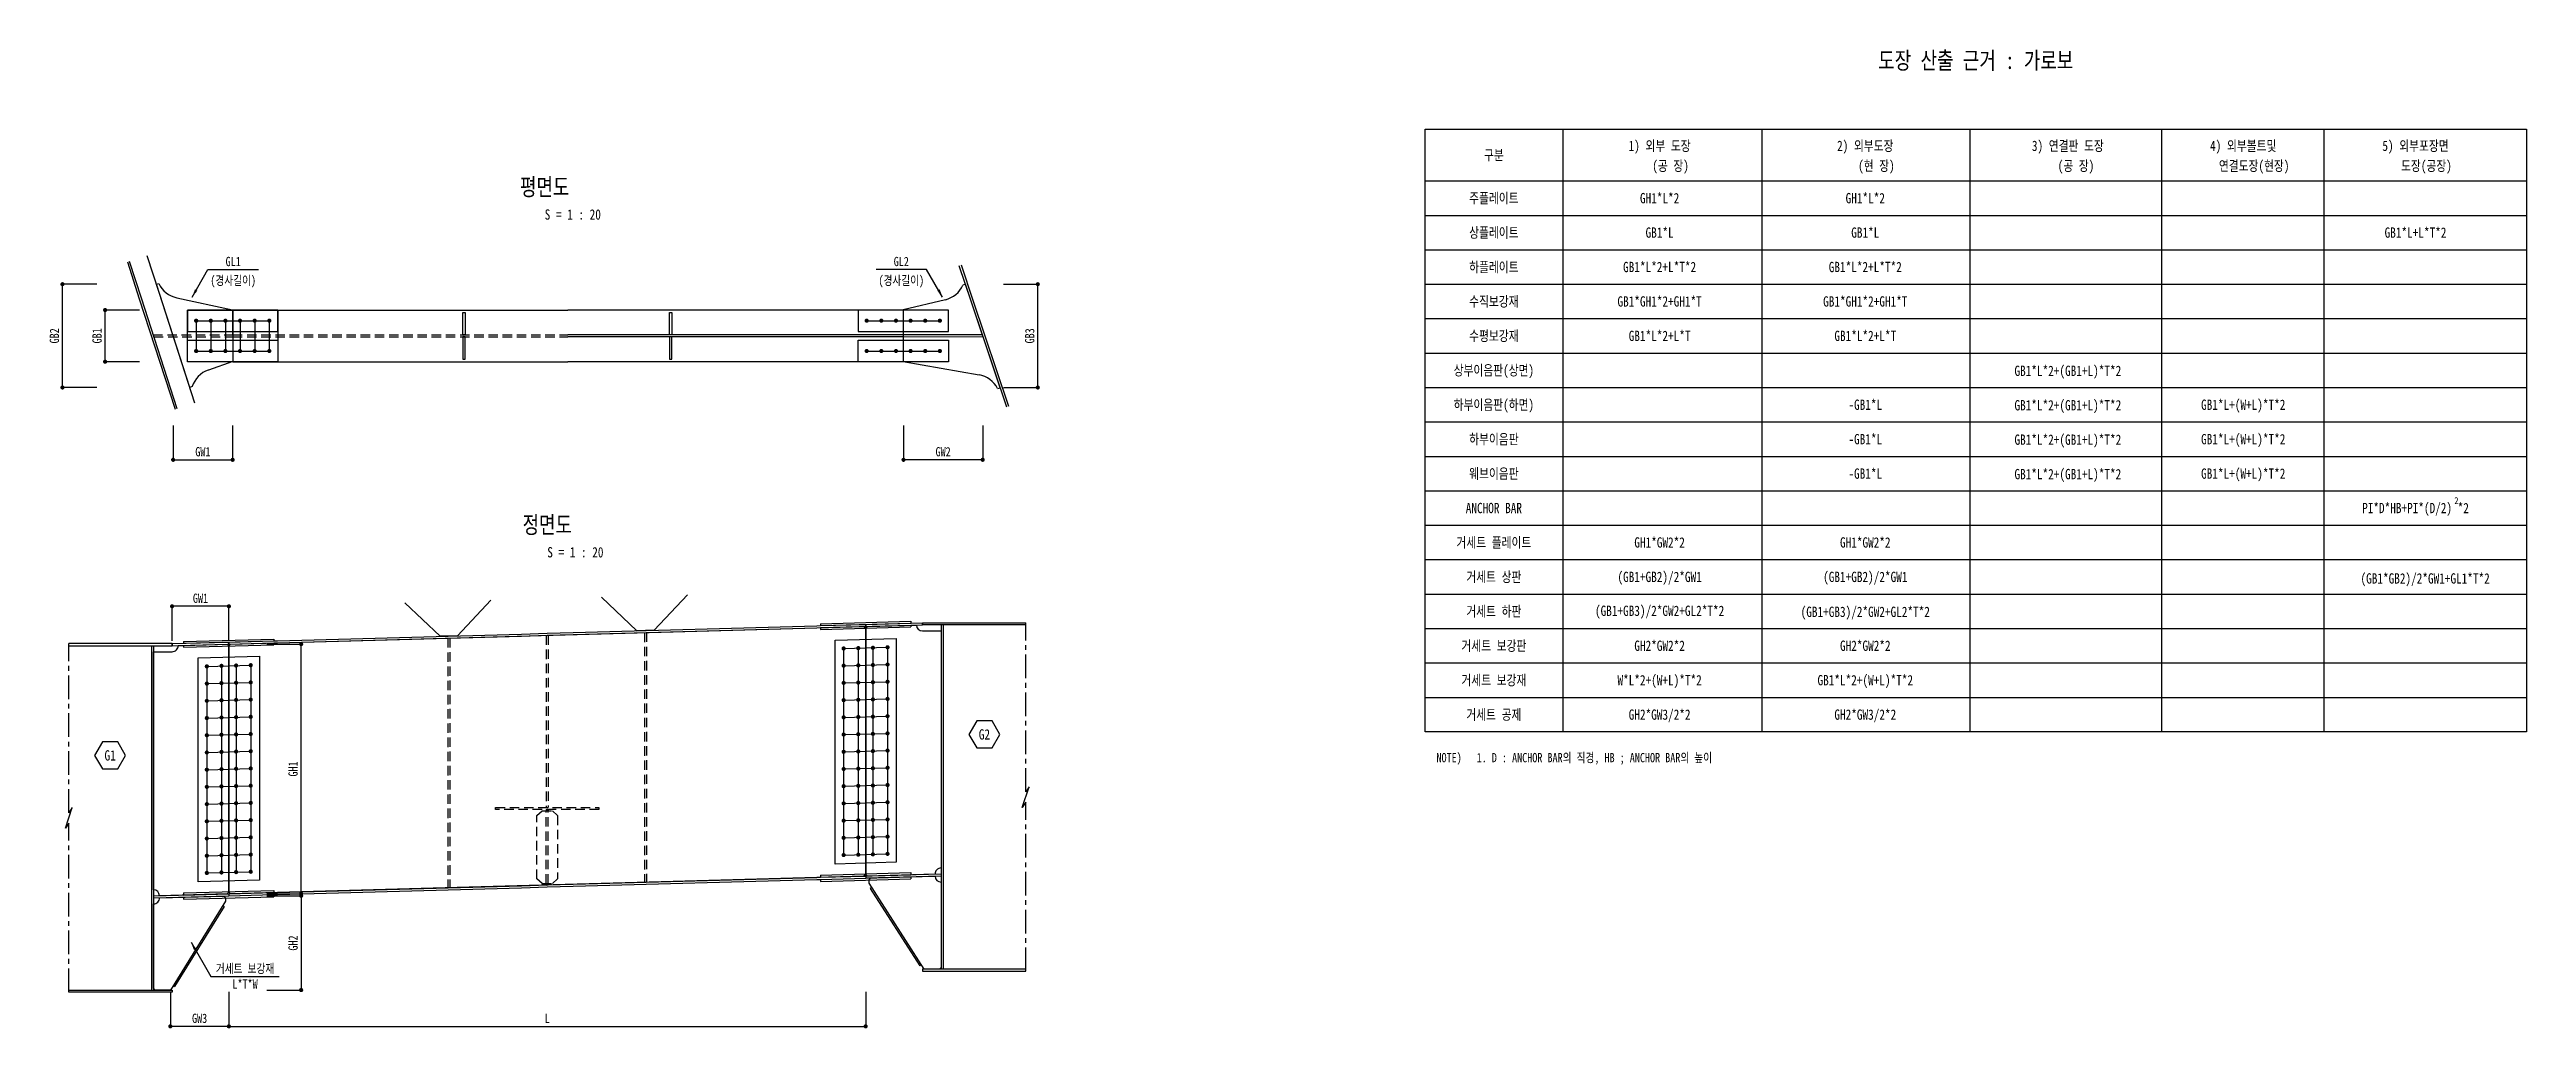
# Model space of a CAD drawing. Extents: x 378 to 14770, y 5149 to 10835.
import ezdxf
from ezdxf.enums import TextEntityAlignment as Align

# ---------------------------------------------------------------- set-up
doc = ezdxf.new("R2010")
doc.units = 0
doc.header["$LTSCALE"] = 110
doc.header["$MEASUREMENT"] = 0
doc.linetypes.add('DASH', pattern=[0.75, 0.5, -0.25])
doc.linetypes.add('LDASHDOT', pattern=[2, 1.25, -0.25, 0.25, -0.25])
for name, color, linetype in [('CUTLINE', 1, 'LDASHDOT'), ('DIMENSION', 1, 'CONTINUOUS'), ('DRL', 7, 'CONTINUOUS'), ('FIELDSPLICE', 7, 'CONTINUOUS'), ('MAINMEMBER', 4, 'CONTINUOUS'), ('MAINMEMBER__1', 4, 'DASH'), ('MIDDLETITLE', 6, 'CONTINUOUS'), ('MRK', 1, 'CONTINUOUS'), ('SMALLTITLE', 4, 'CONTINUOUS'), ('SYMBOLMARK', 1, 'CONTINUOUS'), ('TABLE', 1, 'CONTINUOUS'), ('TABLEOUTLINE', 44, 'CONTINUOUS')]:
    doc.layers.add(name, color=color, linetype=linetype)

msp = doc.modelspace()

# ---------------------------------------------------------------- linework, layer by layer
at = {"layer": 'CUTLINE'}
for p, q in [((6050, 6523), (6050, 7505)), ((490, 6402), (490, 7384)), ((6030, 6433), (6070, 6553)), ((6070, 6553), (6050, 6523)), ((470, 6312), (510, 6432)), ((490, 6342), (470, 6312)), ((510, 6432), (490, 6402)), ((490, 5360), (490, 6342)), ((6050, 6463), (6030, 6433)), ((6050, 5481), (6050, 6463))]:
    msp.add_line(p, q, dxfattribs=at)
at = {"layer": 'DIMENSION'}
for p, q in [((1206, 9397), (1298, 9557)), ((1298, 9557), (1592, 9557)), ((5474, 9557), (5180, 9557)), ((5567, 9397), (5474, 9557)), ((653, 9472), (443, 9472)), ((453, 8872), (453, 9472)), ((5920, 9472), (6130, 9472)), ((6120, 8872), (6120, 9472)), ((901, 9322), (691, 9322)), ((701, 9022), (701, 9322)), ((901, 9022), (691, 9022)), ((653, 8872), (443, 8872)), ((5920, 8872), (6130, 8872)), ((1096, 8652), (1096, 8442)), ((1442, 8652), (1442, 8442)), ((5340, 8652), (5340, 8442)), ((5800, 8652), (5800, 8442)), ((1096, 8452), (1442, 8452)), ((5800, 8452), (5340, 8452)), ((1090, 7401), (1090, 7611)), ((1420, 7601), (1090, 7601)), ((1420, 7401), (1420, 7611)), ((1640, 7381), (1850, 7381)), ((1840, 5931), (1840, 7381)), ((1640, 5931), (1850, 5931)), ((1640, 5919), (1850, 5919)), ((1840, 5919), (1840, 5372)), ((1200, 5650), (1315, 5450)), ((1080, 5361), (1080, 5151)), ((1315, 5450), (1713, 5450)), ((1420, 5361), (1420, 5151)), ((1420, 5361), (1420, 5151)), ((1640, 5372), (1850, 5372)), ((5120, 5361), (5120, 5151)), ((1420, 5161), (1080, 5161)), ((1420, 5161), (5120, 5161))]:
    msp.add_line(p, q, dxfattribs=at)
at = {"layer": 'DIMENSION', "const_width": 12}
for points in [[(459, 9472, 1), (447, 9472, 1)], [(6126, 9472, 1), (6114, 9472, 1)], [(707, 9322, 1), (695, 9322, 1)], [(707, 9022, 1), (695, 9022, 1)], [(459, 8872, 1), (447, 8872, 1)], [(6126, 8872, 1), (6114, 8872, 1)], [(1102, 8452, 1), (1090, 8452, 1)], [(1448, 8452, 1), (1436, 8452, 1)], [(5346, 8452, 1), (5334, 8452, 1)], [(5806, 8452, 1), (5794, 8452, 1)], [(1096, 7601, 1), (1084, 7601, 1)], [(1426, 7601, 1), (1414, 7601, 1)], [(1846, 7381, 1), (1834, 7381, 1)], [(1846, 5931, 1), (1834, 5931, 1)], [(1846, 5919, 1), (1834, 5919, 1)], [(1846, 5372, 1), (1834, 5372, 1)], [(1086, 5161, 1), (1074, 5161, 1)], [(1426, 5161, 1), (1414, 5161, 1)], [(1426, 5161, 1), (1414, 5161, 1)], [(5126, 5161, 1), (5114, 5161, 1)]]:
    msp.add_lwpolyline(points, format="xyb", close=True, dxfattribs=at)
at = {"layer": 'DIMENSION'}
for points in [[(1206, 9397), (1237, 9434), (1206, 9397), (1223, 9442)], [(5567, 9397), (5550, 9442), (5567, 9397), (5536, 9434)], [(1200, 5650), (1217, 5604), (1200, 5650), (1231, 5612)]]:
    msp.add_solid(points, dxfattribs=at)
at = {"layer": 'DRL', "const_width": 12.2}
for points in [[(1236, 9260, 1), (1224, 9260, 1)], [(1321, 9260, 1), (1309, 9260, 1)], [(1406, 9260, 1), (1394, 9260, 1)], [(1491, 9260, 1), (1479, 9260, 1)], [(1576, 9260, 1), (1564, 9260, 1)], [(1661, 9260, 1), (1649, 9260, 1)], [(5132, 9260, 1), (5120, 9260, 1)], [(5217, 9260, 1), (5205, 9260, 1)], [(5302, 9260, 1), (5290, 9260, 1)], [(5387, 9260, 1), (5375, 9260, 1)], [(5472, 9260, 1), (5460, 9260, 1)], [(5557, 9260, 1), (5545, 9260, 1)], [(1236, 9084, 1), (1224, 9084, 1)], [(1321, 9084, 1), (1309, 9084, 1)], [(1406, 9084, 1), (1394, 9084, 1)], [(1491, 9084, 1), (1479, 9084, 1)], [(1576, 9084, 1), (1564, 9084, 1)], [(1661, 9084, 1), (1649, 9084, 1)], [(5132, 9084, 1), (5120, 9084, 1)], [(5217, 9084, 1), (5205, 9084, 1)], [(5302, 9084, 1), (5290, 9084, 1)], [(5387, 9084, 1), (5375, 9084, 1)], [(5472, 9084, 1), (5460, 9084, 1)], [(5557, 9084, 1), (5545, 9084, 1)], [(4998, 7356, 1), (4986, 7356, 1)], [(5083, 7358, 1), (5071, 7358, 1)], [(5168, 7360, 1), (5156, 7360, 1)], [(5253, 7363, 1), (5241, 7363, 1)], [(1298, 7252, 1), (1286, 7252, 1)], [(1383, 7255, 1), (1371, 7255, 1)], [(1468, 7257, 1), (1456, 7257, 1)], [(1553, 7259, 1), (1541, 7259, 1)], [(4998, 7256, 1), (4986, 7256, 1)], [(5083, 7258, 1), (5071, 7258, 1)], [(5168, 7260, 1), (5156, 7260, 1)], [(5253, 7263, 1), (5241, 7263, 1)], [(1298, 7152, 1), (1286, 7152, 1)], [(1298, 7052, 1), (1286, 7052, 1)], [(1383, 7155, 1), (1371, 7155, 1)], [(1383, 7055, 1), (1371, 7055, 1)], [(1468, 7157, 1), (1456, 7157, 1)], [(1468, 7057, 1), (1456, 7057, 1)], [(1553, 7159, 1), (1541, 7159, 1)], [(1553, 7059, 1), (1541, 7059, 1)], [(4998, 7156, 1), (4986, 7156, 1)], [(4998, 7056, 1), (4986, 7056, 1)], [(5083, 7158, 1), (5071, 7158, 1)], [(5083, 7058, 1), (5071, 7058, 1)], [(5168, 7160, 1), (5156, 7160, 1)], [(5168, 7060, 1), (5156, 7060, 1)], [(5253, 7163, 1), (5241, 7163, 1)], [(5253, 7063, 1), (5241, 7063, 1)], [(1298, 6952, 1), (1286, 6952, 1)], [(1383, 6955, 1), (1371, 6955, 1)], [(1468, 6957, 1), (1456, 6957, 1)], [(1553, 6959, 1), (1541, 6959, 1)], [(4998, 6956, 1), (4986, 6956, 1)], [(5083, 6958, 1), (5071, 6958, 1)], [(5168, 6960, 1), (5156, 6960, 1)], [(5253, 6963, 1), (5241, 6963, 1)], [(1298, 6852, 1), (1286, 6852, 1)], [(1298, 6752, 1), (1286, 6752, 1)], [(1383, 6855, 1), (1371, 6855, 1)], [(1383, 6755, 1), (1371, 6755, 1)], [(1468, 6857, 1), (1456, 6857, 1)], [(1468, 6757, 1), (1456, 6757, 1)], [(1553, 6859, 1), (1541, 6859, 1)], [(1553, 6759, 1), (1541, 6759, 1)], [(4998, 6856, 1), (4986, 6856, 1)], [(4998, 6756, 1), (4986, 6756, 1)], [(5083, 6858, 1), (5071, 6858, 1)], [(5083, 6758, 1), (5071, 6758, 1)], [(5168, 6860, 1), (5156, 6860, 1)], [(5168, 6760, 1), (5156, 6760, 1)], [(5253, 6863, 1), (5241, 6863, 1)], [(5253, 6763, 1), (5241, 6763, 1)], [(1298, 6652, 1), (1286, 6652, 1)], [(1383, 6655, 1), (1371, 6655, 1)], [(1468, 6657, 1), (1456, 6657, 1)], [(1553, 6659, 1), (1541, 6659, 1)], [(4998, 6656, 1), (4986, 6656, 1)], [(5083, 6658, 1), (5071, 6658, 1)], [(5168, 6660, 1), (5156, 6660, 1)], [(5253, 6663, 1), (5241, 6663, 1)], [(1298, 6552, 1), (1286, 6552, 1)], [(1383, 6555, 1), (1371, 6555, 1)], [(1468, 6557, 1), (1456, 6557, 1)], [(1553, 6559, 1), (1541, 6559, 1)], [(4998, 6556, 1), (4986, 6556, 1)], [(5083, 6558, 1), (5071, 6558, 1)], [(5168, 6560, 1), (5156, 6560, 1)], [(5253, 6563, 1), (5241, 6563, 1)], [(1298, 6452, 1), (1286, 6452, 1)], [(1298, 6352, 1), (1286, 6352, 1)], [(1383, 6455, 1), (1371, 6455, 1)], [(1383, 6355, 1), (1371, 6355, 1)], [(1468, 6457, 1), (1456, 6457, 1)], [(1468, 6357, 1), (1456, 6357, 1)], [(1553, 6459, 1), (1541, 6459, 1)], [(1553, 6359, 1), (1541, 6359, 1)], [(4998, 6456, 1), (4986, 6456, 1)], [(4998, 6356, 1), (4986, 6356, 1)], [(5083, 6458, 1), (5071, 6458, 1)], [(5083, 6358, 1), (5071, 6358, 1)], [(5168, 6460, 1), (5156, 6460, 1)], [(5168, 6360, 1), (5156, 6360, 1)], [(5253, 6463, 1), (5241, 6463, 1)], [(5253, 6363, 1), (5241, 6363, 1)], [(1298, 6252, 1), (1286, 6252, 1)], [(1383, 6255, 1), (1371, 6255, 1)], [(1468, 6257, 1), (1456, 6257, 1)], [(1553, 6259, 1), (1541, 6259, 1)], [(4998, 6256, 1), (4986, 6256, 1)], [(5083, 6258, 1), (5071, 6258, 1)], [(5168, 6260, 1), (5156, 6260, 1)], [(5253, 6263, 1), (5241, 6263, 1)], [(1298, 6152, 1), (1286, 6152, 1)], [(1298, 6052, 1), (1286, 6052, 1)], [(1383, 6155, 1), (1371, 6155, 1)], [(1383, 6055, 1), (1371, 6055, 1)], [(1468, 6157, 1), (1456, 6157, 1)], [(1468, 6057, 1), (1456, 6057, 1)], [(1553, 6159, 1), (1541, 6159, 1)], [(1553, 6059, 1), (1541, 6059, 1)], [(4998, 6156, 1), (4986, 6156, 1)], [(5083, 6158, 1), (5071, 6158, 1)], [(5168, 6160, 1), (5156, 6160, 1)], [(5253, 6163, 1), (5241, 6163, 1)]]:
    msp.add_lwpolyline(points, format="xyb", close=True, dxfattribs=at)
at = {"layer": 'FIELDSPLICE'}
for p, q in [((1180, 9322), (1180, 9198)), ((1705, 9322), (1180, 9322)), ((1180, 9322), (1705, 9322)), ((1180, 9022), (1180, 9322)), ((1705, 9198), (1705, 9322)), ((1705, 9322), (1705, 9022)), ((5076, 9322), (5076, 9198)), ((5601, 9322), (5076, 9322)), ((5076, 9322), (5076, 9198)), ((5601, 9322), (5076, 9322)), ((5601, 9198), (5601, 9322)), ((5601, 9198), (5601, 9322)), ((1180, 9198), (1705, 9198)), ((1180, 9146), (1705, 9146)), ((1180, 9022), (1180, 9146)), ((1705, 9146), (1705, 9022)), ((5076, 9198), (5601, 9198)), ((5076, 9198), (5601, 9198)), ((5076, 9146), (5601, 9146)), ((5076, 9022), (5076, 9146)), ((5601, 9146), (5601, 9022)), ((1705, 9022), (1180, 9022)), ((1705, 9022), (1180, 9022)), ((5601, 9022), (5076, 9022)), ((4857, 7499), (5382, 7514)), ((4857, 7489), (5382, 7504)), ((4857, 7499), (4857, 7489)), ((4857, 7477), (5382, 7492)), ((5382, 7514), (5382, 7504)), ((5382, 7492), (5382, 7482)), ((1157, 7396), (1682, 7410)), ((1157, 7386), (1682, 7400)), ((1157, 7396), (1157, 7386)), ((1157, 7374), (1682, 7388)), ((1157, 7364), (1682, 7378)), ((1157, 7374), (1157, 7364)), ((1682, 7410), (1682, 7400)), ((1682, 7388), (1682, 7378)), ((4857, 7467), (5382, 7482)), ((4857, 7477), (4857, 7467)), ((4942, 7404), (5297, 7414)), ((4942, 6104), (4942, 7404)), ((5297, 7414), (5297, 6114)), ((1242, 7301), (1597, 7311)), ((1242, 6001), (1242, 7301)), ((1597, 7311), (1597, 6011)), ((4857, 6039), (5382, 6054)), ((5297, 6114), (4942, 6104)), ((5382, 6054), (5382, 6042)), ((1157, 5936), (1682, 5950)), ((1157, 5924), (1682, 5938)), ((1157, 5936), (1157, 5924)), ((1157, 5912), (1682, 5926)), ((1157, 5900), (1682, 5914)), ((1157, 5912), (1157, 5900)), ((1597, 6011), (1242, 6001)), ((1682, 5950), (1682, 5938)), ((1682, 5926), (1682, 5914)), ((4857, 6027), (5382, 6042)), ((4857, 6039), (4857, 6027)), ((4857, 6015), (5382, 6030)), ((4857, 6003), (5382, 6018)), ((4857, 6015), (4857, 6003)), ((5382, 6030), (5382, 6018))]:
    msp.add_line(p, q, dxfattribs=at)
at = {"layer": 'MAINMEMBER'}
for p, q in [((999, 9472), (1013, 9476)), ((1193, 8872), (999, 9472)), ((1117, 9393), (1442, 9323)), ((5584, 9382), (5338, 9323)), ((5700, 9472), (5685, 9467)), ((5901, 8871), (5700, 9472)), ((1442, 9323), (1443, 9023)), ((1443, 9322), (1443, 9022)), ((1443, 9322), (3390, 9322)), ((5338, 9322), (3390, 9322)), ((5338, 9323), (5337, 9023)), ((5338, 9322), (5338, 9022)), ((2786, 9172), (2786, 9172)), ((2786, 9172), (2786, 9172)), ((2786, 9172), (2786, 9172)), ((2786, 9172), (2786, 9172)), ((2786, 9172), (2786, 9172)), ((2786, 9172), (2786, 9172)), ((2786, 9172), (2786, 9172)), ((2786, 9172), (2786, 9172)), ((5338, 9178), (3390, 9178)), ((5338, 9166), (3390, 9166)), ((5798, 9178), (5338, 9178)), ((5802, 9166), (5338, 9165)), ((1443, 9023), (1301, 8973)), ((1443, 9022), (3390, 9022)), ((5338, 9022), (3390, 9022)), ((5337, 9023), (5779, 8946)), ((1207, 8877), (1193, 8872)), ((5887, 8867), (5901, 8871)), ((2942, 7636), (2748, 7430)), ((2748, 7430), (2942, 7636)), ((2942, 7636), (2942, 7636)), ((3585, 7654), (3585, 7654)), ((3791, 7459), (3585, 7654)), ((3585, 7654), (3791, 7459)), ((4085, 7667), (3891, 7462)), ((3891, 7462), (4085, 7667)), ((4085, 7667), (4085, 7667)), ((2442, 7622), (2442, 7622)), ((2648, 7427), (2442, 7622)), ((2442, 7622), (2648, 7427)), ((3420, 7449), (4837, 7488)), ((4837, 7488), (4857, 7489)), ((4837, 7476), (5110, 7484)), ((4857, 7489), (5120, 7496)), ((4857, 7477), (5120, 7484)), ((5110, 7484), (5120, 7474)), ((5120, 7496), (5450, 7505)), ((5120, 7484), (5120, 7496)), ((5120, 7496), (5120, 7484)), ((5120, 7484), (5450, 7493)), ((5120, 7474), (5130, 7484)), ((5130, 7484), (5415, 7492)), ((5450, 7505), (5450, 7493)), ((5450, 7505), (6050, 7505)), ((5450, 7493), (5450, 7505)), ((6050, 7493), (5450, 7493)), ((5558, 7493), (5558, 5493)), ((5570, 7493), (5570, 5493)), ((1090, 7384), (490, 7384)), ((490, 7372), (1090, 7372)), ((970, 7372), (970, 5372)), ((982, 7372), (982, 5372)), ((1090, 7384), (1420, 7393)), ((1090, 7384), (1090, 7372)), ((1090, 7372), (1090, 7384)), ((1090, 7372), (1420, 7381)), ((1125, 7373), (1410, 7381)), ((1410, 7381), (1420, 7371)), ((1420, 7393), (1682, 7400)), ((1420, 7381), (1420, 7393)), ((1420, 7393), (1420, 7381)), ((1420, 7381), (1682, 7388)), ((1420, 7371), (1430, 7381)), ((1420, 5941), (1420, 7371)), ((1420, 7371), (1420, 5941)), ((1430, 7381), (1702, 7389)), ((1682, 7400), (1702, 7401)), ((1682, 7388), (1702, 7389)), ((1702, 7389), (4837, 7476)), ((1702, 7401), (3120, 7440)), ((1702, 7389), (3120, 7428)), ((2748, 7430), (2648, 7427)), ((2648, 7427), (2748, 7430)), ((3120, 7440), (3270, 7445)), ((3120, 7428), (3270, 7433)), ((3270, 7445), (3420, 7449)), ((3270, 7433), (3420, 7437)), ((3420, 7437), (4837, 7476)), ((3891, 7462), (3791, 7459)), ((3791, 7459), (3891, 7462)), ((4837, 7476), (4857, 7477)), ((5120, 7474), (5120, 6044)), ((5120, 6044), (5120, 7474)), ((5450, 7458), (5558, 7458)), ((5558, 7458), (5558, 6081)), ((982, 5954), (982, 7337)), ((982, 7337), (1090, 7337)), ((5558, 6046), (5120, 6034)), ((5523, 6045), (5130, 6034)), ((5558, 6046), (5558, 6034)), ((982, 5919), (1420, 5931)), ((982, 5919), (982, 5907)), ((982, 5907), (1420, 5919)), ((1410, 5931), (1017, 5920)), ((1017, 5908), (1390, 5918)), ((1390, 5918), (1400, 5908)), ((1400, 5908), (1400, 5888)), ((1420, 5941), (1410, 5931)), ((1430, 5931), (1420, 5941)), ((1420, 5931), (1682, 5938)), ((1420, 5931), (1420, 5919)), ((1420, 5931), (1420, 5919)), ((1420, 5919), (1682, 5926)), ((1702, 5939), (1430, 5931)), ((1682, 5938), (1702, 5939)), ((1682, 5926), (1702, 5927)), ((4837, 6026), (1702, 5939)), ((1702, 5939), (3120, 5978)), ((1702, 5927), (3120, 5966)), ((3120, 5978), (3270, 5983)), ((3120, 5966), (3270, 5971)), ((3270, 5983), (3420, 5987)), ((3270, 5971), (3420, 5975)), ((3420, 5987), (4837, 6026)), ((3420, 5975), (4837, 6014)), ((5110, 6034), (4837, 6026)), ((4837, 6026), (4857, 6027)), ((4837, 6014), (4857, 6015)), ((4857, 6027), (5120, 6034)), ((4857, 6015), (5120, 6022)), ((5120, 6044), (5110, 6034)), ((5130, 6034), (5120, 6044)), ((5120, 6034), (5120, 6022)), ((5558, 6034), (5120, 6022)), ((5120, 6034), (5120, 6022)), ((5140, 6013), (5150, 6023)), ((5140, 5993), (5140, 6013)), ((5460, 5493), (5140, 5993)), ((5156, 5968), (5147, 5962)), ((5147, 5962), (5435, 5513)), ((5150, 6023), (5523, 6033)), ((5558, 5999), (5558, 5503)), ((982, 5382), (982, 5872)), ((1400, 5888), (1080, 5372)), ((1392, 5858), (1104, 5392)), ((1384, 5863), (1392, 5858)), ((5443, 5519), (5435, 5513)), ((5450, 5493), (5450, 5481)), ((6050, 5493), (5450, 5493)), ((5450, 5481), (6050, 5481)), ((5460, 5493), (5460, 5493)), ((5548, 5493), (5460, 5493)), ((5558, 5503), (5548, 5493)), ((490, 5372), (1090, 5372)), ((1090, 5360), (490, 5360)), ((992, 5372), (982, 5382)), ((1080, 5372), (992, 5372)), ((1080, 5372), (1080, 5372)), ((1090, 5372), (1090, 5360)), ((1095, 5397), (1104, 5392))]:
    msp.add_line(p, q, dxfattribs=at)
for points in [[(1109, 8744), (900, 9386), (832, 9601)], [(1120, 8748), (912, 9390), (843, 9604)], [(1223, 8781), (1015, 9423), (946, 9637)], [(5940, 8758), (5733, 9373), (5664, 9579)], [(5940, 8758), (5733, 9373), (5664, 9579)], [(5951, 8762), (5744, 9377), (5676, 9583)]]:
    msp.add_lwpolyline(points, dxfattribs=at)
for points in [[(2792, 9178), (2780, 9178), (2780, 9308), (2792, 9308)], [(3993, 9178), (3981, 9178), (3981, 9308), (3993, 9308)], [(2792, 9166), (2780, 9166), (2780, 9036), (2792, 9036)], [(3993, 9166), (3981, 9166), (3981, 9036), (3993, 9036)]]:
    msp.add_lwpolyline(points, close=True, dxfattribs=at)
for centre, radius, start, end in [((1149, 9540), 150, 204.9585, 257.8142), ((5548, 9528), 150, 283.6143, 336.0211), ((1350, 8832), 150, 109.2233, 162.5073), ((5753, 8798), 150, 27.0475, 80.1364), ((5450, 7493), 35, 181.6008, 270.0224), ((1090, 7372), 35, 269.9776, 1.6008), ((5558, 6046), 35, 90, 181.6002), ((982, 5919), 35, 1.6002, 90), ((982, 5907), 35, 270, 1.6002), ((5558, 6034), 35, 181.6002, 270)]:
    msp.add_arc(centre, radius, start, end, dxfattribs=at)
msp.add_solid([(2786, 9172), (2786, 9172), (2786, 9172)], dxfattribs=at)
msp.add_solid([(2786, 9172), (2786, 9172), (2786, 9172)], dxfattribs=at)
at = {"layer": 'MAINMEMBER__1'}
for p, q in [((980, 9178), (1443, 9178)), ((984, 9166), (1443, 9166)), ((1443, 9178), (3390, 9178)), ((1443, 9166), (3390, 9166)), ((2692, 7416), (2692, 5966)), ((2704, 7417), (2704, 5967)), ((3264, 7432), (3264, 6433)), ((3276, 7433), (3276, 6433)), ((3835, 7448), (3835, 5998)), ((3847, 7449), (3847, 5999)), ((2970, 6421), (2970, 6433)), ((2970, 6433), (3570, 6433)), ((3570, 6421), (2970, 6421)), ((3210, 6385), (3240, 6412)), ((3210, 6018), (3210, 6385)), ((3240, 6412), (3300, 6412)), ((3264, 6421), (3276, 6421)), ((3264, 6421), (3264, 6412)), ((3264, 5991), (3264, 6412)), ((3276, 6421), (3276, 6412)), ((3276, 5991), (3276, 6412)), ((3300, 6412), (3330, 6385)), ((3330, 6385), (3330, 6018)), ((3570, 6433), (3570, 6421)), ((3240, 5991), (3210, 6018)), ((3240, 5991), (3300, 5991)), ((3264, 5982), (3264, 5991)), ((3264, 5982), (3276, 5983)), ((3276, 5983), (3276, 5991)), ((3330, 6018), (3300, 5991))]:
    msp.add_line(p, q, dxfattribs=at)
at = {"layer": 'MRK'}
for p, q in [((1230, 9260), (1655, 9260)), ((1230, 9260), (1230, 9084)), ((1315, 9260), (1315, 9084)), ((1400, 9260), (1400, 9084)), ((1485, 9260), (1485, 9084)), ((1570, 9260), (1570, 9084)), ((1655, 9260), (1655, 9084)), ((5126, 9260), (5551, 9260)), ((5126, 9260), (5126, 9260)), ((5211, 9260), (5211, 9260)), ((5296, 9260), (5296, 9260)), ((5381, 9260), (5381, 9260)), ((5466, 9260), (5466, 9260)), ((5551, 9260), (5551, 9260)), ((1230, 9084), (1655, 9084)), ((5126, 9084), (5551, 9084)), ((5126, 9084), (5126, 9084)), ((5211, 9084), (5211, 9084)), ((5296, 9084), (5296, 9084)), ((5381, 9084), (5381, 9084)), ((5466, 9084), (5466, 9084)), ((5551, 9084), (5551, 9084)), ((4992, 7356), (5247, 7363)), ((4992, 7356), (4992, 6156)), ((5077, 7358), (5077, 6158)), ((5162, 7360), (5162, 6160)), ((5247, 7363), (5247, 6163)), ((1292, 7252), (1547, 7259)), ((1292, 7252), (1292, 6052)), ((1377, 7255), (1377, 6055)), ((1462, 7257), (1462, 6057)), ((1547, 7259), (1547, 6059)), ((4992, 7256), (5247, 7263)), ((1292, 7152), (1547, 7159)), ((1292, 7052), (1547, 7059)), ((4992, 7156), (5247, 7163)), ((4992, 7056), (5247, 7063)), ((1292, 6952), (1547, 6959)), ((4992, 6956), (5247, 6963)), ((1292, 6852), (1547, 6859)), ((4992, 6856), (5247, 6863)), ((1292, 6752), (1547, 6759)), ((1292, 6652), (1547, 6659)), ((4992, 6756), (5247, 6763)), ((4992, 6656), (5247, 6663)), ((1292, 6552), (1547, 6559)), ((4992, 6556), (5247, 6563)), ((1292, 6452), (1547, 6459)), ((1292, 6352), (1547, 6359)), ((4992, 6456), (5247, 6463)), ((4992, 6356), (5247, 6363)), ((1292, 6252), (1547, 6259)), ((4992, 6256), (5247, 6263)), ((1292, 6152), (1547, 6159)), ((1292, 6052), (1547, 6059)), ((4992, 6156), (5247, 6163))]:
    msp.add_line(p, q, dxfattribs=at)
at = {"layer": 'SYMBOLMARK'}
for p, q in [((5765, 6935), (5720, 6857)), ((5855, 6935), (5765, 6935)), ((5900, 6857), (5855, 6935)), ((685, 6813), (640, 6735)), ((775, 6813), (685, 6813)), ((820, 6735), (775, 6813)), ((5720, 6857), (5765, 6779)), ((5765, 6779), (5855, 6779)), ((5855, 6779), (5900, 6857)), ((640, 6735), (685, 6657)), ((685, 6657), (775, 6657)), ((775, 6657), (820, 6735))]:
    msp.add_line(p, q, dxfattribs=at)
at = {"layer": 'TABLE'}
for p, q in [((9170, 10372), (9170, 6872)), ((10327, 10372), (10327, 6872)), ((11536, 10372), (11536, 6872)), ((12649, 10372), (12649, 6872)), ((13593, 10372), (13593, 6872)), ((8370, 10072), (14770, 10072)), ((8370, 9872), (14770, 9872)), ((8370, 9672), (14770, 9672)), ((8370, 9472), (14770, 9472)), ((8370, 9272), (14770, 9272)), ((8370, 9072), (14770, 9072)), ((8370, 8872), (14770, 8872)), ((8370, 8672), (14770, 8672)), ((8370, 8472), (14770, 8472)), ((8370, 8272), (14770, 8272)), ((8370, 8072), (14770, 8072)), ((8370, 7872), (14770, 7872)), ((8370, 7672), (14770, 7672)), ((8370, 7472), (14770, 7472)), ((8370, 7272), (14770, 7272)), ((8370, 7072), (14770, 7072))]:
    msp.add_line(p, q, dxfattribs=at)
at = {"layer": 'TABLEOUTLINE'}
msp.add_lwpolyline([(8370, 10372), (14770, 10372), (14770, 6872), (8370, 6872)], close=True, dxfattribs=at)

# ---------------------------------------------------------------- texts
at = {"layer": 'DIMENSION', "color": 4, "width": 0.8}
for s, p in [('(경사길이)', (1445, 9467)), ('GL1', (1445, 9577)), ('(경사길이)', (5327, 9467)), ('GL2', (5327, 9577)), ('GW1', (1269, 8472)), ('GW2', (5570, 8472)), ('GW1', (1255, 7621)), ('NOTE)', (8510, 6695)), ('거세트 보강재', (1514, 5470)), ('L*T*W', (1514, 5380)), ('GW3', (1250, 5181)), ('L', (3270, 5181))]:
    msp.add_text(s, height=54, dxfattribs=at).set_placement(p, align=Align.CENTER)
for s, p in [('GB2', (433, 9172)), ('GB1', (681, 9172)), ('GB3', (6100, 9172)), ('GH1', (1820, 6656)), ('GH2', (1820, 5645))]:
    msp.add_text(s, height=54, rotation=90, dxfattribs=at).set_placement(p, align=Align.CENTER)
msp.add_text('1. D : ANCHOR BAR의 직경, HB ; ANCHOR BAR의 높이', height=54, dxfattribs=at).set_placement((8670, 6695))
at = {"layer": 'MIDDLETITLE', "color": 6, "width": 0.8}
for s, p in [('도장 산출 근거 : 가로보', (11570, 10722)), ('평면도', (3255, 9987)), ('정면도', (3270, 8025))]:
    msp.add_text(s, height=100, dxfattribs=at).set_placement(p, align=Align.CENTER)
at = {"layer": 'SMALLTITLE', "color": 4, "width": 0.8}
for p in [(3255, 9847), (3270, 7885)]:
    msp.add_text('S = 1 : 20', height=60, dxfattribs=at).set_placement(p)
at = {"layer": 'SYMBOLMARK', "color": 2, "width": 0.8}
for s, p in [('G1', (730, 6705)), ('G2', (5810, 6827))]:
    msp.add_text(s, height=60, dxfattribs=at).set_placement(p, align=Align.CENTER)
at = {"layer": 'TABLE', "color": 4, "width": 0.8}
for s, height, p in [('구분', 60, (8770, 10192)), ('1) 외부 도장', 60, (9733, 10246)), ('2) 외부도장', 60, (10928, 10246)), ('3) 연결판 도장', 60, (12105, 10246)), ('4) 외부볼트및', 60, (13124, 10246)), ('5) 외부포장면', 60, (14125, 10246)), ('  (공 장)', 60, (9764, 10130)), ('  (현 장)', 60, (10960, 10130)), (' (공 장)', 60, (12136, 10130)), ('  연결도장(현장)', 60, (13155, 10130)), ('  도장(공장)', 60, (14156, 10130)), ('주플레이트', 60, (8770, 9942)), ('GH1*L*2', 60, (9733, 9942)), ('GH1*L*2', 60, (10928, 9942)), ('상플레이트', 60, (8770, 9742)), ('GB1*L', 60, (9733, 9742)), ('GB1*L', 60, (10928, 9742)), ('GB1*L+L*T*2', 60, (14125, 9742)), ('하플레이트', 60, (8770, 9542)), ('GB1*L*2+L*T*2', 60, (9733, 9542)), ('GB1*L*2+L*T*2', 60, (10928, 9542)), ('수직보강재', 60, (8770, 9342)), ('GB1*GH1*2+GH1*T', 60, (9733, 9342)), ('GB1*GH1*2+GH1*T', 60, (10928, 9342)), ('수평보강재', 60, (8770, 9142)), ('GB1*L*2+L*T', 60, (9733, 9142)), ('GB1*L*2+L*T', 60, (10928, 9142)), ('상부이음판(상면)', 60, (8770, 8942)), ('GB1*L*2+(GB1+L)*T*2', 60, (12105, 8939)), ('하부이음판(하면)', 60, (8770, 8742)), ('-GB1*L', 60, (10928, 8742)), ('GB1*L*2+(GB1+L)*T*2', 60, (12105, 8739)), ('GB1*L+(W+L)*T*2', 60, (13124, 8742)), ('하부이음판', 60, (8770, 8542)), ('-GB1*L', 60, (10928, 8542)), ('GB1*L*2+(GB1+L)*T*2', 60, (12105, 8539)), ('GB1*L+(W+L)*T*2', 60, (13124, 8542)), ('웨브이음판', 60, (8770, 8342)), ('-GB1*L', 60, (10928, 8342)), ('GB1*L*2+(GB1+L)*T*2', 60, (12105, 8339)), ('GB1*L+(W+L)*T*2', 60, (13124, 8342)), ('PI*D*HB+PI*(D/2) *2', 60, (14125, 8142)), ('2', 40, (14363, 8195)), ('ANCHOR BAR', 60, (8770, 8142)), ('거세트 플레이트', 60, (8770, 7942)), ('GH1*GW2*2', 60, (9733, 7942)), ('GH1*GW2*2', 60, (10928, 7942)), ('거세트 상판', 60, (8770, 7742)), ('(GB1+GB2)/2*GW1', 60, (9733, 7742)), ('(GB1+GB2)/2*GW1', 60, (10928, 7742)), ('(GB1*GB2)/2*GW1+GL1*T*2', 60, (14181, 7733)), ('거세트 하판', 60, (8770, 7542)), ('(GB1+GB3)/2*GW2+GL2*T*2', 60, (9733, 7545)), ('(GB1+GB3)/2*GW2+GL2*T*2', 60, (10928, 7539)), ('거세트 보강판', 60, (8770, 7342)), ('GH2*GW2*2', 60, (9733, 7342)), ('GH2*GW2*2', 60, (10928, 7342)), ('거세트 보강재', 60, (8770, 7142)), ('W*L*2+(W+L)*T*2', 60, (9733, 7142)), ('GB1*L*2+(W+L)*T*2', 60, (10928, 7142)), ('거세트 공제', 60, (8770, 6942)), ('GH2*GW3/2*2', 60, (9733, 6942)), ('GH2*GW3/2*2', 60, (10928, 6942))]:
    msp.add_text(s, height=height, dxfattribs=at).set_placement(p, align=Align.CENTER)

doc.saveas('drawing.dxf')
